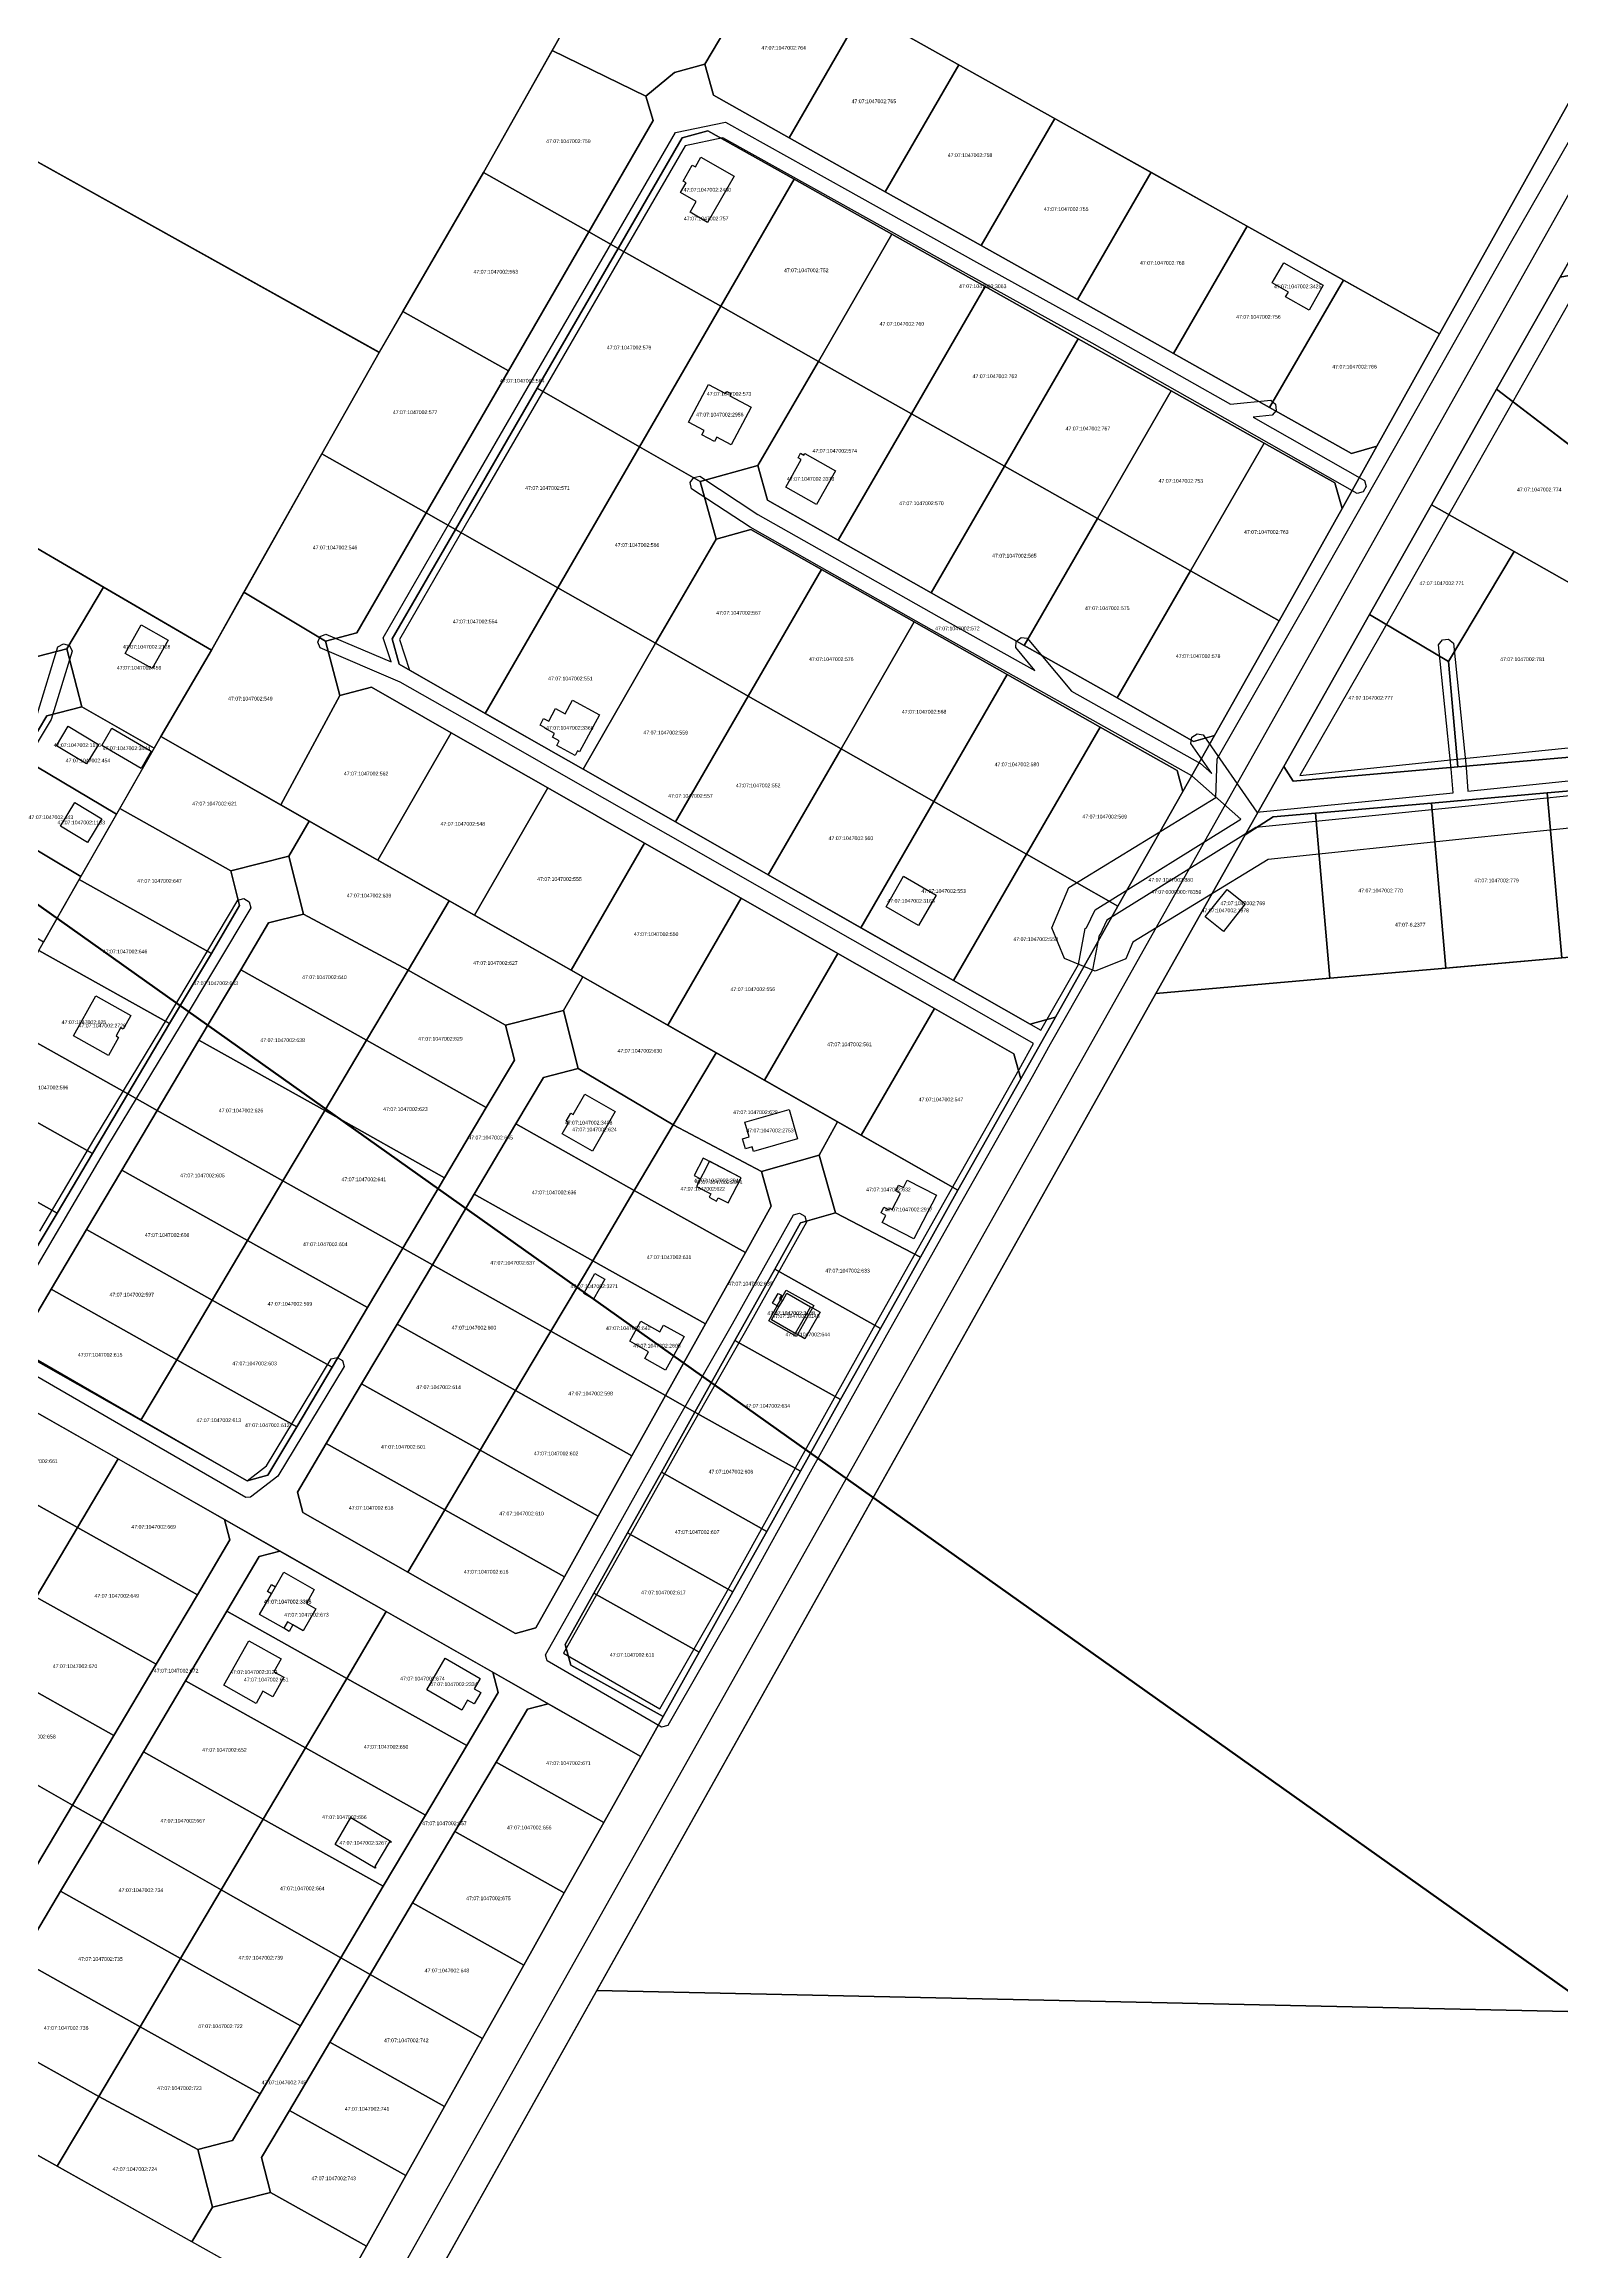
# Model space of a CAD drawing. Extents: x 896 to 2274771, y 652 to 548028.
# Drawn here: x 2231879 to 2232284, y 433021 to 433611 of the extents above; entities that cross this region are included whole.
import ezdxf
from ezdxf.enums import TextEntityAlignment as Align

# ---------------------------------------------------------------- set-up
doc = ezdxf.new("R2010")
doc.units = 0
doc.header["$MEASUREMENT"] = 0
for name, color, linetype in [('D', 1, 'CONTINUOUS'), ('LABELS', 254, 'CONTINUOUS'), ('P', 94, 'CONTINUOUS'), ('T', 1, 'CONTINUOUS'), ('Z', 30, 'CONTINUOUS')]:
    doc.layers.add(name, color=color, linetype=linetype)

msp = doc.modelspace()

# ---------------------------------------------------------------- linework, layer by layer
at = {"layer": 'D', "linetype": 'Continuous'}
for points in [[(2232054.3, 433580.82), (2232063.17, 433575.73), (2232056.1, 433563.4), (2232051.41, 433566.09), (2232053.04, 433568.95), (2232048.87, 433571.34), (2232050.34, 433573.91), (2232049.54, 433574.37), (2232052.01, 433578.69), (2232052.82, 433578.23)], [(2232210.04, 433552.61), (2232220.59, 433546.65), (2232216.81, 433539.97), (2232210.57, 433543.5), (2232211.29, 433544.78), (2232206.99, 433547.21)], [(2232056.32, 433520.08), (2232060.92, 433517.65), (2232061.22, 433518.22), (2232062.33, 433517.64), (2232062.02, 433517.06), (2232067.73, 433514.05), (2232062.4, 433503.97), (2232058.56, 433506), (2232057.97, 433504.88), (2232054.59, 433506.67), (2232055.18, 433507.78), (2232050.99, 433510)], [(2232085.19, 433488.02), (2232076.98, 433492.64), (2232081.14, 433500.03), (2232080.29, 433500.51), (2232080.95, 433501.69), (2232081.81, 433501.21), (2232082.05, 433501.64), (2232090.26, 433497.02)], [(2231904.77, 433455.85), (2231911.96, 433451.77), (2231907.64, 433444.16), (2231900.45, 433448.24)], [(2232019.99, 433435.72), (2232027.23, 433431.79), (2232021.87, 433421.93), (2232021.35, 433422.22), (2232020.69, 433421), (2232015.8, 433423.66), (2232016.46, 433424.87), (2232014.64, 433425.86), (2232015.17, 433426.83), (2232012.62, 433428.22), (2232012.69, 433428.34), (2232011.31, 433429.09), (2232012.27, 433430.86), (2232013.65, 433430.11), (2232015.48, 433433.49), (2232018.03, 433432.1)], [(2231885.2, 433428.78), (2231893.3, 433423.94), (2231890.15, 433418.7), (2231882.06, 433423.54)], [(2231896.91, 433428.25), (2231907.38, 433422.16), (2231904.69, 433417.53), (2231894.21, 433423.62)], [(2231887.02, 433408.4), (2231894.2, 433404.08), (2231890.39, 433397.74), (2231883.2, 433402.06)], [(2232112.46, 433375.55), (2232103.79, 433380.54), (2232108.47, 433388.68), (2232117.15, 433383.69)], [(2232189.1, 433377.83), (2232194.91, 433385.18), (2232199.79, 433381.32), (2232193.98, 433373.97)], [(2231892.63, 433356.75), (2231901.98, 433351.5), (2231899.93, 433347.84), (2231899.23, 433348.23), (2231898.01, 433346.05), (2231898.71, 433345.66), (2231896.01, 433340.85), (2231886.66, 433346.1)], [(2232023.31, 433330.49), (2232031.39, 433325.88), (2232025.32, 433315.25), (2232017.25, 433319.86), (2232018.96, 433322.85), (2232018.29, 433323.23), (2232019.53, 433325.41), (2232020.2, 433325.02)], [(2232066.07, 433323.04), (2232077.87, 433326.43), (2232080.14, 433318.52), (2232068.35, 433315.13), (2232067.98, 433316.4), (2232066.18, 433315.89), (2232065.41, 433318.59), (2232067.21, 433319.1)], [(2232061.62, 433301.44), (2232065.1, 433308.12), (2232054.93, 433313.42), (2232052.5, 433308.76), (2232054.19, 433307.89), (2232053.13, 433305.86), (2232056.96, 433303.86), (2232056.49, 433302.96), (2232058.49, 433301.92), (2232058.96, 433302.83)], [(2232053.13, 433305.86), (2232056.96, 433303.86), (2232056.49, 433302.96), (2232058.49, 433301.92), (2232058.96, 433302.83), (2232061.62, 433301.44), (2232065.1, 433308.12), (2232056.61, 433312.54)], [(2232109.46, 433307.54), (2232117.24, 433303.53), (2232111.2, 433291.81), (2232102.76, 433296.16), (2232103.75, 433298.09), (2232102.44, 433298.77), (2232103.22, 433300.29), (2232104.53, 433299.61), (2232104.74, 433300.01), (2232105.41, 433299.67), (2232107.62, 433303.97), (2232106.36, 433304.62), (2232107.15, 433306.16), (2232108.42, 433305.51)], [(2232025.99, 433282.56), (2232028.63, 433281.05), (2232025.62, 433275.76), (2232022.98, 433277.26)], [(2232077.07, 433278.15), (2232084.47, 433273.98), (2232084.14, 433273.4), (2232080.1, 433266.24), (2232079.84, 433265.78), (2232072.44, 433269.95), (2232074.68, 433273.92), (2232075.67, 433275.66)], [(2232077.29, 433277.34), (2232083.61, 433273.7), (2232084.14, 433273.4), (2232086.22, 433272.21), (2232082.12, 433265.08), (2232080.1, 433266.24), (2232079.52, 433266.58), (2232073.2, 433270.21), (2232075.17, 433273.64), (2232074.68, 433273.92), (2232073.44, 433274.64), (2232074.93, 433277.24), (2232075.8, 433276.74), (2232075.3, 433275.87), (2232075.67, 433275.66), (2232076.17, 433275.38)], [(2232077.29, 433277.34), (2232083.61, 433273.7), (2232079.52, 433266.58), (2232073.2, 433270.21), (2232075.17, 433273.64), (2232076.17, 433275.38)], [(2232035.28, 433264.51), (2232038.26, 433269.81), (2232043.32, 433266.96), (2232044.35, 433268.79), (2232049.85, 433265.7), (2232044.82, 433256.76), (2232039.31, 433259.83), (2232040.34, 433261.66)], [(2231942.81, 433202.79), (2231950.99, 433198.16), (2231948.87, 433194.41), (2231951.4, 433192.98), (2231948.06, 433187.09), (2231945.26, 433188.68), (2231944.29, 433186.97), (2231942.83, 433187.8), (2231936.38, 433191.46), (2231939.52, 433196.99), (2231938.47, 433197.58), (2231939.54, 433199.47), (2231940.59, 433198.88)], [(2231942.81, 433202.79), (2231950.99, 433198.16), (2231948.87, 433194.41), (2231951.4, 433192.98), (2231948.06, 433187.09), (2231945.26, 433188.68), (2231943.79, 433189.5), (2231942.83, 433187.8), (2231936.38, 433191.46), (2231939.52, 433196.99), (2231940.59, 433198.88)], [(2231933.51, 433184.47), (2231942.15, 433179.59), (2231940.21, 433176.18), (2231942.82, 433174.7), (2231939.87, 433169.48), (2231937.26, 433170.95), (2231935.44, 433167.73), (2231926.83, 433172.56)], [(2231986, 433179.8), (2231995.32, 433174.36), (2231993.74, 433171.64), (2231995.48, 433170.63), (2231993.71, 433167.6), (2231991.97, 433168.61), (2231990.39, 433165.89), (2231981.06, 433171.34)], [(2231960.8, 433137.2), (2231971.52, 433130.86), (2231971.36, 433130.59), (2231971.09, 433130.75), (2231967.17, 433124.14), (2231967.44, 433123.98), (2231967.28, 433123.71), (2231956.56, 433130.06)]]:
    msp.add_lwpolyline(points, close=True, dxfattribs=at)
at = {"layer": 'P', "linetype": 'Continuous'}
for points in [[(2231753.52, 433648.45), (2231801.67, 433733.16), (2231807.09, 433730.13), (2232016.78, 433613.21), (2231996.23, 433576.7), (2231968.29, 433528.67), (2231759.64, 433645.04)], [(2232040.56, 433651.77), (2232251.69, 433533.62), (2232294.58, 433610.34), (2232085.54, 433728.41), (2232070.68, 433703.11)], [(2231709.53, 433573.94), (2231753.51, 433648.45), (2231968.31, 433528.66), (2231953.02, 433501.58), (2231923.48, 433449.1)], [(2232040.56, 433651.77), (2232072.21, 433634.06), (2232055.32, 433605.66), (2232047.21, 433603.39), (2232039.56, 433597.1), (2232014.58, 433609.29), (2232016.79, 433613.21), (2232019.16, 433617.06)], [(2232072.21, 433634.06), (2232097.51, 433619.89), (2232077.88, 433586), (2232057.64, 433597.34), (2232055.32, 433605.66)], [(2232097.51, 433619.89), (2232123.2, 433605.52), (2232103.56, 433571.58), (2232077.88, 433586)], [(2232014.58, 433609.29), (2232039.56, 433597.1), (2232041.55, 433590.58), (2232024.33, 433560.85), (2231996.22, 433576.7)], [(2232055.32, 433605.66), (2232057.64, 433597.34), (2232077.88, 433586), (2232103.56, 433571.58), (2232129.24, 433557.17), (2232154.91, 433542.75), (2232180.58, 433528.34), (2232206.27, 433513.91), (2232228.12, 433501.67), (2232234.91, 433503.59), (2232225.65, 433486.98), (2232223.72, 433493.8), (2232204.84, 433504.4), (2232179.99, 433518.34), (2232155.13, 433532.31), (2232130.26, 433546.26), (2232105.31, 433560.27), (2232079.26, 433574.9), (2232056.15, 433587.87), (2232049.28, 433585.98), (2232032.18, 433556.43), (2232024.33, 433560.85), (2232041.55, 433590.58), (2232039.56, 433597.1), (2232047.21, 433603.39)], [(2232123.2, 433605.52), (2232148.89, 433591.14), (2232129.24, 433557.17), (2232103.56, 433571.58)], [(2232049.28, 433585.98), (2232056.15, 433587.87), (2232079.26, 433574.9), (2232059.63, 433540.98), (2232032.18, 433556.43)], [(2232148.89, 433591.14), (2232174.6, 433576.76), (2232154.91, 433542.75), (2232129.24, 433557.17)], [(2231996.22, 433576.7), (2232024.33, 433560.85), (2232002.85, 433523.72), (2231974.65, 433539.59)], [(2232174.6, 433576.76), (2232200.28, 433562.38), (2232180.58, 433528.34), (2232154.91, 433542.75)], [(2232079.26, 433574.9), (2232105.31, 433560.27), (2232085.77, 433526.26), (2232059.63, 433540.98)], [(2232024.33, 433560.85), (2232032.18, 433556.43), (2232010.58, 433519.11), (2231988.7, 433481.31), (2231980.87, 433485.76), (2232002.85, 433523.72)], [(2232105.31, 433560.27), (2232130.26, 433546.26), (2232110.62, 433512.27), (2232085.77, 433526.26)], [(2232200.28, 433562.38), (2232225.99, 433547.99), (2232206.27, 433513.91), (2232180.58, 433528.34)], [(2232032.18, 433556.43), (2232059.64, 433540.98), (2232037.91, 433503.45), (2232010.58, 433519.11)], [(2232130.26, 433546.26), (2232155.13, 433532.31), (2232135.46, 433498.29), (2232110.62, 433512.27)], [(2232225.99, 433547.99), (2232251.69, 433533.62), (2232234.91, 433503.59), (2232228.12, 433501.67), (2232206.27, 433513.91)], [(2232283.89, 433548.76), (2232290.18, 433549.88), (2232315.43, 433528.48), (2232291.4, 433500.09), (2232266.93, 433518.8)], [(2232059.64, 433540.98), (2232085.77, 433526.26), (2232069.54, 433498.45), (2232054.13, 433494.16), (2232037.91, 433503.45)], [(2231974.65, 433539.59), (2232002.85, 433523.72), (2231980.87, 433485.76), (2231953.02, 433501.58), (2231968.31, 433528.66)], [(2232155.13, 433532.31), (2232179.99, 433518.34), (2232160.3, 433484.29), (2232135.46, 433498.29)], [(2232085.77, 433526.26), (2232110.62, 433512.27), (2232091.02, 433478.46), (2232072.13, 433489.15), (2232069.54, 433498.45)], [(2232010.58, 433519.11), (2232037.91, 433503.45), (2232016.09, 433465.75), (2231988.7, 433481.31)], [(2232179.99, 433518.34), (2232204.84, 433504.4), (2232185.14, 433470.3), (2232160.3, 433484.29)], [(2232249.5, 433487.94), (2232266.93, 433518.8), (2232307.17, 433488.04), (2232289.74, 433465.24), (2232271.64, 433475.45)], [(2232110.62, 433512.27), (2232135.46, 433498.29), (2232115.83, 433464.42), (2232091.02, 433478.46)], [(2231953.02, 433501.58), (2231980.87, 433485.76), (2231962.32, 433453.7), (2231953.97, 433451.47), (2231932.19, 433464.56)], [(2232037.91, 433503.45), (2232054.13, 433494.16), (2232058.41, 433478.75), (2232042.17, 433450.93), (2232016.09, 433465.75)], [(2232204.84, 433504.4), (2232223.72, 433493.8), (2232225.65, 433486.98), (2232208.87, 433456.94), (2232185.14, 433470.3)], [(2232054.13, 433494.16), (2232069.54, 433498.45), (2232072.13, 433489.15), (2232091.02, 433478.46), (2232115.83, 433464.42), (2232140.66, 433450.39), (2232165.5, 433436.34), (2232185.98, 433424.74), (2232191.54, 433426.28), (2232183.1, 433411.38), (2232181.56, 433416.91), (2232160.97, 433428.56), (2232136.15, 433442.59), (2232111.33, 433456.64), (2232086.52, 433470.67), (2232067.68, 433481.32), (2232058.41, 433478.75)], [(2232135.46, 433498.29), (2232160.3, 433484.29), (2232140.66, 433450.39), (2232115.83, 433464.42)], [(2232232.98, 433458.63), (2232249.5, 433487.94), (2232271.64, 433475.45), (2232254.09, 433446.03)], [(2231860.65, 433485.76), (2231894.68, 433465.9), (2231884.9, 433449.44), (2231869.4, 433445.47), (2231845.25, 433459.8)], [(2231953.97, 433451.47), (2231962.32, 433453.7), (2231980.87, 433485.76), (2231988.7, 433481.31), (2231971.83, 433452.16), (2231973.66, 433445.35), (2231996.68, 433432.22), (2232022.83, 433417.29), (2232047.49, 433403.22), (2232072.26, 433389.09), (2232097.02, 433374.95), (2232121.78, 433360.83), (2232142.25, 433349.2), (2232149.06, 433351.09), (2232139.76, 433334.58), (2232137.92, 433341.24), (2232116.73, 433353.35), (2232090.9, 433368.09), (2232065.07, 433382.83), (2232039.24, 433397.56), (2232013.43, 433412.3), (2231987.6, 433427.04), (2231966.24, 433439.22), (2231957.84, 433436.98)], [(2231988.7, 433481.31), (2232016.09, 433465.75), (2231996.68, 433432.22), (2231973.66, 433445.35), (2231971.83, 433452.16)], [(2232058.41, 433478.75), (2232067.68, 433481.32), (2232086.52, 433470.67), (2232066.96, 433436.84), (2232042.17, 433450.93)], [(2232160.3, 433484.29), (2232185.14, 433470.3), (2232165.5, 433436.34), (2232140.66, 433450.39)], [(2232254.09, 433446.03), (2232271.64, 433475.45), (2232289.74, 433465.24), (2232293.59, 433421.16), (2232256.55, 433417.93)], [(2232086.52, 433470.67), (2232111.33, 433456.64), (2232091.75, 433422.75), (2232066.96, 433436.84)], [(2232185.14, 433470.3), (2232208.87, 433456.94), (2232191.54, 433426.28), (2232185.98, 433424.74), (2232165.5, 433436.34)], [(2231894.68, 433465.9), (2231923.48, 433449.1), (2231909.97, 433426.02), (2231908.18, 433422.9), (2231888.86, 433433.93), (2231884.9, 433449.44)], [(2231932.19, 433464.56), (2231953.97, 433451.47), (2231957.84, 433436.98), (2231942.08, 433407.74), (2231909.97, 433426.02), (2231923.48, 433449.1)], [(2232016.09, 433465.75), (2232042.17, 433450.93), (2232022.83, 433417.29), (2231996.68, 433432.22)], [(2232210.04, 433418), (2232232.98, 433458.63), (2232254.09, 433446.03), (2232256.55, 433417.93), (2232212.56, 433414.08)], [(2232111.33, 433456.64), (2232136.15, 433442.59), (2232116.53, 433408.68), (2232091.75, 433422.75)], [(2231869.4, 433445.47), (2231884.9, 433449.44), (2231888.86, 433433.93), (2231879.52, 433431.54), (2231872.85, 433420.31), (2231863.06, 433403.82), (2231852.84, 433386.57), (2231845.11, 433391.19), (2231855.29, 433408.44), (2231865.33, 433425.28), (2231871.78, 433436.14)], [(2232042.17, 433450.93), (2232066.96, 433436.84), (2232047.49, 433403.22), (2232022.83, 433417.29)], [(2232136.15, 433442.59), (2232160.97, 433428.56), (2232141.31, 433394.59), (2232116.53, 433408.68)], [(2231957.84, 433436.98), (2231966.24, 433439.22), (2231987.6, 433427.04), (2231967.93, 433393.04), (2231942.08, 433407.74)], [(2232066.96, 433436.84), (2232091.75, 433422.75), (2232072.26, 433389.09), (2232047.49, 433403.22)], [(2232199.76, 433399.78), (2232210.04, 433418), (2232212.56, 433414.08), (2232256.55, 433417.93), (2232293.59, 433421.16), (2232323.52, 433423.79), (2232358.58, 433426.87), (2232369.05, 433432.28), (2232373.39, 433437.4), (2232378.19, 433433.72), (2232380.55, 433431.92), (2232375.92, 433426.46), (2232368.5, 433420.54), (2232359.37, 433417.89), (2232342.41, 433416.41), (2232311.45, 433413.7), (2232280.47, 433410.98), (2232249.5, 433408.27), (2232218.52, 433405.56), (2232207.19, 433404.56)], [(2231888.86, 433433.93), (2231908.18, 433422.9), (2231898.16, 433405.3), (2231872.85, 433420.31), (2231879.52, 433431.54)], [(2232160.97, 433428.56), (2232181.56, 433416.91), (2232183.1, 433411.38), (2232165.75, 433380.7), (2232141.31, 433394.59)], [(2231909.97, 433426.02), (2231949.66, 433403.43), (2231944.2, 433394.11), (2231928.68, 433390.19), (2231899.01, 433406.81)], [(2231987.6, 433427.04), (2232013.43, 433412.3), (2231993.77, 433378.33), (2231967.93, 433393.04)], [(2232091.75, 433422.75), (2232116.53, 433408.68), (2232097.02, 433374.95), (2232072.26, 433389.09)], [(2231872.85, 433420.31), (2231898.16, 433405.3), (2231888.64, 433388.65), (2231863.06, 433403.82)], [(2232013.43, 433412.3), (2232039.24, 433397.56), (2232019.61, 433363.62), (2231993.77, 433378.33)], [(2232249.5, 433408.27), (2232280.47, 433410.98), (2232284.33, 433366.89), (2232255.24, 433364.34), (2232253.36, 433364.18)], [(2232280.47, 433410.98), (2232311.45, 433413.7), (2232315.31, 433369.61), (2232284.33, 433366.89)], [(2231899.01, 433406.81), (2231928.68, 433390.19), (2231931.04, 433380.86), (2231923.48, 433368.09), (2231888.19, 433387.86)], [(2232116.53, 433408.68), (2232141.31, 433394.59), (2232121.78, 433360.83), (2232097.02, 433374.95)], [(2232175.84, 433357.39), (2232199.76, 433399.78), (2232207.19, 433404.56), (2232218.52, 433405.56), (2232222.4, 433361.47)], [(2232218.52, 433405.56), (2232249.5, 433408.27), (2232253.36, 433364.18), (2232222.4, 433361.47)], [(2231863.06, 433403.82), (2231888.64, 433388.65), (2231878.64, 433371.13), (2231852.84, 433386.57)], [(2231949.66, 433403.43), (2231987.03, 433382.16), (2231976.05, 433363.64), (2231948.12, 433378.59), (2231944.2, 433394.11)], [(2231928.68, 433390.19), (2231944.19, 433394.11), (2231948.12, 433378.59), (2231938.76, 433376.23), (2231931.32, 433363.69), (2231920.18, 433344.9), (2231909.04, 433326.14), (2231901.19, 433330.54), (2231912.28, 433349.34), (2231923.48, 433368.09), (2231931.04, 433380.86)], [(2232039.24, 433397.56), (2232065.07, 433382.83), (2232045.46, 433348.92), (2232019.61, 433363.62)], [(2232141.31, 433394.59), (2232165.75, 433380.7), (2232149.06, 433351.09), (2232142.25, 433349.2), (2232121.78, 433360.83)], [(2231888.19, 433387.86), (2231923.48, 433368.09), (2231912.28, 433349.34), (2231877.37, 433368.9), (2231878.64, 433371.13)], [(2231987.03, 433382.16), (2232022.72, 433361.86), (2232017.57, 433352.84), (2232002.07, 433348.89), (2231976.05, 433363.64)], [(2232026.48, 433091.05), (2232175.84, 433357.39), (2232222.4, 433361.47), (2232253.36, 433364.18), (2232284.33, 433366.89), (2232315.31, 433369.61), (2232346.3, 433372.32), (2232389.9, 433376.14), (2232391.19, 433376.25), (2232446.95, 433381.14), (2232469.03, 433376.68), (2232568.26, 433356.66), (2232666.76, 433171.06), (2232726.92, 433193.25), (2232742.97, 433156.61), (2232733.55, 433153.24), (2232724.27, 433181.35), (2232668.9, 433158.33), (2232673.21, 433077.08)], [(2232065.07, 433382.83), (2232090.9, 433368.09), (2232071.3, 433334.22), (2232045.46, 433348.92)], [(2231938.76, 433376.23), (2231948.12, 433378.59), (2231976.05, 433363.64), (2231964.92, 433344.88), (2231931.32, 433363.69)], [(2231877.37, 433368.9), (2231912.28, 433349.34), (2231901.19, 433330.54), (2231866.61, 433349.93)], [(2231931.32, 433363.69), (2231964.92, 433344.88), (2231953.77, 433326.11), (2231920.17, 433344.91)], [(2231976.05, 433363.64), (2232002.07, 433348.89), (2232004.46, 433339.55), (2231996.94, 433326.93), (2231964.91, 433344.87)], [(2232090.9, 433368.09), (2232116.73, 433353.35), (2232097.15, 433319.5), (2232071.3, 433334.22)], [(2232022.72, 433361.86), (2232058.37, 433341.57), (2232046.93, 433322.27), (2232021.53, 433337.34), (2232017.57, 433352.84)], [(2232002.07, 433348.89), (2232017.57, 433352.84), (2232021.53, 433337.34), (2232012.2, 433334.95), (2232004.82, 433322.52), (2231993.68, 433303.73), (2231982.57, 433284.92), (2231974.67, 433289.34), (2231985.83, 433308.14), (2231996.94, 433326.93), (2232004.46, 433339.55)], [(2232116.73, 433353.35), (2232137.92, 433341.24), (2232139.76, 433334.58), (2232122.99, 433304.8), (2232097.15, 433319.5)], [(2231866.61, 433349.93), (2231901.19, 433330.54), (2231891.74, 433314.61), (2231857.45, 433333.83)], [(2231920.18, 433344.9), (2231953.77, 433326.11), (2231942.62, 433307.31), (2231909.04, 433326.14)], [(2231964.91, 433344.87), (2231996.94, 433326.93), (2231985.83, 433308.14), (2231953.77, 433326.11)], [(2232058.37, 433341.57), (2232090.85, 433323.09), (2232085.87, 433314.15), (2232070.47, 433309.78), (2232046.93, 433322.27)], [(2231857.45, 433333.83), (2231891.74, 433314.61), (2231882.25, 433298.71), (2231848.28, 433317.75)], [(2232012.2, 433334.95), (2232021.53, 433337.34), (2232046.93, 433322.27), (2232036.49, 433304.77), (2232004.82, 433322.52)], [(2231909.04, 433326.14), (2231942.62, 433307.31), (2231933.18, 433291.41), (2231899.6, 433310.22)], [(2231953.77, 433326.11), (2231985.83, 433308.14), (2231974.67, 433289.34), (2231942.62, 433307.31)], [(2232004.82, 433322.52), (2232036.49, 433304.77), (2232025.4, 433285.97), (2231993.68, 433303.73)], [(2232046.93, 433322.27), (2232070.47, 433309.78), (2232073.1, 433300.52), (2232066.19, 433288.14), (2232036.49, 433304.77)], [(2232090.85, 433323.09), (2232122.99, 433304.8), (2232112.97, 433286.94), (2232090.23, 433298.75), (2232085.87, 433314.15)], [(2231848.28, 433317.75), (2231882.25, 433298.71), (2231872.76, 433282.82), (2231839.12, 433301.66)], [(2231899.6, 433310.22), (2231933.18, 433291.41), (2231923.73, 433275.48), (2231890.15, 433294.3)], [(2232070.47, 433309.78), (2232085.87, 433314.15), (2232090.23, 433298.75), (2232080.96, 433296.13), (2232074.02, 433283.7), (2232063.38, 433264.64), (2232052.72, 433245.57), (2232044.88, 433249.97), (2232055.55, 433269.09), (2232066.19, 433288.14), (2232073.1, 433300.52)], [(2231942.62, 433307.31), (2231974.67, 433289.34), (2231965.24, 433273.45), (2231933.18, 433291.41)], [(2232036.49, 433304.77), (2232066.19, 433288.14), (2232055.55, 433269.09), (2232025.4, 433285.97)], [(2231993.68, 433303.73), (2232025.4, 433285.97), (2232014.23, 433267.15), (2231982.57, 433284.92)], [(2232080.96, 433296.13), (2232090.23, 433298.75), (2232112.97, 433286.94), (2232102.31, 433267.91), (2232074.02, 433283.7)], [(2231890.15, 433294.3), (2231923.73, 433275.48), (2231914.28, 433259.55), (2231880.7, 433278.37)], [(2231933.18, 433291.41), (2231965.24, 433273.45), (2231955.79, 433257.52), (2231923.73, 433275.48)], [(2231982.57, 433284.92), (2232014.23, 433267.15), (2232004.8, 433251.28), (2231973.1, 433269.04)], [(2232025.4, 433285.97), (2232055.55, 433269.09), (2232044.88, 433249.97), (2232014.23, 433267.15)], [(2232074.02, 433283.7), (2232102.31, 433267.91), (2232091.63, 433248.87), (2232063.38, 433264.64)], [(2231880.7, 433278.37), (2231914.28, 433259.55), (2231904.67, 433243.35), (2231874.7, 433260.41), (2231873.26, 433265.83)], [(2231923.73, 433275.48), (2231955.79, 433257.52), (2231946.3, 433241.61), (2231914.28, 433259.55)], [(2231973.1, 433269.04), (2232004.8, 433251.28), (2231995.36, 433235.35), (2231963.64, 433253.1)], [(2232014.23, 433267.15), (2232044.88, 433249.97), (2232035.89, 433233.86), (2232004.8, 433251.28)], [(2232063.38, 433264.64), (2232091.63, 433248.87), (2232080.91, 433229.76), (2232052.72, 433245.57)], [(2231914.28, 433259.55), (2231946.3, 433241.61), (2231938.58, 433228.66), (2231933.04, 433227.2), (2231904.67, 433243.35)], [(2231963.64, 433253.1), (2231995.36, 433235.35), (2231985.91, 433219.42), (2231954.2, 433237.18)], [(2232004.8, 433251.28), (2232035.89, 433233.86), (2232026.86, 433217.71), (2231995.36, 433235.35)], [(2231863.38, 433248.74), (2231868.48, 433250.14), (2231898.54, 433233.03), (2231887.69, 433214.72), (2231854.43, 433233.35)], [(2232052.72, 433245.57), (2232080.91, 433229.76), (2232071.91, 433213.69), (2232043.74, 433229.47)], [(2231954.2, 433237.18), (2231985.91, 433219.42), (2231976.02, 433202.75), (2231947.91, 433218.74), (2231946.47, 433224.17)], [(2231995.36, 433235.35), (2232026.86, 433217.71), (2232017.83, 433201.54), (2231985.91, 433219.42)], [(2231854.43, 433233.35), (2231887.69, 433214.72), (2231876.66, 433196.13), (2231843.57, 433214.67)], [(2231898.54, 433233.03), (2231927, 433216.84), (2231928.44, 433211.42), (2231919.75, 433196.76), (2231887.69, 433214.72)], [(2232043.74, 433229.47), (2232071.91, 433213.69), (2232062.86, 433197.54), (2232034.71, 433213.3)], [(2231927, 433216.84), (2231941.77, 433208.42), (2231936.26, 433206.96), (2231927.59, 433192.35), (2231916.62, 433173.75), (2231905.31, 433154.78), (2231894.27, 433136.08), (2231886.39, 433140.55), (2231897.45, 433159.18), (2231908.72, 433178.18), (2231919.75, 433196.76), (2231928.44, 433211.42)], [(2231985.91, 433219.42), (2232017.83, 433201.54), (2232010.22, 433187.89), (2232004.79, 433186.38), (2231976.02, 433202.75)], [(2231887.69, 433214.72), (2231919.75, 433196.76), (2231908.72, 433178.18), (2231876.66, 433196.13)], [(2232034.71, 433213.3), (2232062.86, 433197.54), (2232053.81, 433181.38), (2232025.69, 433197.14)], [(2231936.26, 433206.96), (2231941.77, 433208.42), (2231970.23, 433192.24), (2231959.66, 433174.41), (2231927.59, 433192.35)], [(2231876.66, 433196.13), (2231908.72, 433178.18), (2231897.45, 433159.18), (2231865.39, 433177.14)], [(2231927.59, 433192.35), (2231959.66, 433174.41), (2231948.64, 433155.82), (2231916.62, 433173.75)], [(2232025.69, 433197.14), (2232053.81, 433181.38), (2232044.19, 433164.2), (2232019.58, 433177.98), (2232018.04, 433183.44)], [(2231970.23, 433192.24), (2231998.69, 433176.04), (2232000.12, 433170.63), (2231991.72, 433156.44), (2231959.66, 433174.41)], [(2231865.39, 433177.14), (2231897.45, 433159.18), (2231886.39, 433140.55), (2231854.46, 433158.73)], [(2231998.69, 433176.04), (2232013.45, 433167.64), (2232007.95, 433166.17), (2231999.58, 433152.04), (2231988.55, 433133.47), (2231977.28, 433114.47), (2231965.91, 433095.33), (2231958.09, 433099.78), (2231969.42, 433118.87), (2231980.69, 433137.86), (2231991.72, 433156.44), (2232000.12, 433170.63)], [(2231916.62, 433173.75), (2231948.64, 433155.82), (2231937.37, 433136.83), (2231905.31, 433154.78)], [(2231959.66, 433174.41), (2231991.72, 433156.44), (2231980.69, 433137.86), (2231948.64, 433155.82)], [(2232007.95, 433166.17), (2232013.45, 433167.64), (2232038.22, 433153.54), (2232028.33, 433135.91), (2231999.58, 433152.04)], [(2231854.46, 433158.73), (2231886.39, 433140.55), (2231875.35, 433121.95), (2231843.3, 433139.91)], [(2231905.31, 433154.78), (2231937.37, 433136.83), (2231926.15, 433117.94), (2231894.27, 433136.08)], [(2231948.64, 433155.82), (2231980.69, 433137.86), (2231969.42, 433118.87), (2231937.37, 433136.83)], [(2231999.58, 433152.04), (2232028.33, 433135.91), (2232017.77, 433117.08), (2231988.55, 433133.47)], [(2231886.39, 433140.55), (2231894.27, 433136.08), (2231883.21, 433117.54), (2231872.43, 433099.29), (2231864.95, 433086.76), (2231867.35, 433077.33), (2231851.83, 433073.47), (2231847.9, 433088.88), (2231857.14, 433091.24), (2231864.54, 433103.71), (2231875.35, 433121.95)], [(2231894.27, 433136.08), (2231926.15, 433117.94), (2231915.27, 433099.58), (2231883.21, 433117.54)], [(2231937.37, 433136.83), (2231969.42, 433118.87), (2231958.09, 433099.78), (2231926.15, 433117.94)], [(2231988.55, 433133.47), (2232017.77, 433117.08), (2232006.98, 433097.83), (2231977.28, 433114.47)], [(2231696.43, 433050.94), (2231701.31, 433059.54), (2231738.39, 433124.71), (2231954.28, 433003.71), (2231911.72, 432927.77)], [(2231883.21, 433117.54), (2231915.27, 433099.58), (2231904.44, 433081.34), (2231872.43, 433099.29)], [(2231926.15, 433117.94), (2231958.09, 433099.78), (2231947.32, 433081.62), (2231915.27, 433099.58)], [(2231977.28, 433114.47), (2232006.98, 433097.83), (2231995.98, 433078.23), (2231965.91, 433095.33)], [(2231872.43, 433099.29), (2231904.44, 433081.34), (2231893.41, 433062.74), (2231867.35, 433077.33), (2231864.95, 433086.76)], [(2231915.27, 433099.58), (2231947.32, 433081.62), (2231936.5, 433063.38), (2231904.44, 433081.34)], [(2231958.09, 433099.78), (2231965.91, 433095.33), (2231955.18, 433077.23), (2231944.36, 433058.98), (2231936.91, 433046.44), (2231939.31, 433037.02), (2231923.79, 433033.15), (2231919.86, 433048.56), (2231929.13, 433050.94), (2231936.5, 433063.38), (2231947.32, 433081.62)], [(2231965.91, 433095.33), (2231995.98, 433078.23), (2231985.82, 433060.07), (2231955.18, 433077.23)], [(2232026.48, 433091.05), (2232673.21, 433077.08), (2232668.29, 433067.93), (2232623.2, 433028.32), (2232610.55, 433029.78), (2232527.26, 432947.34), (2232480.34, 432900.89), (2232464.02, 432892.39), (2232451.15, 432885.67), (2232379.12, 432857.31), (2232288.5, 432821.63), (2232263.72, 432812.25), (2232184.79, 432824.94), (2232185.64, 432819.44), (2232152.6, 432825.95), (2232114.92, 432833), (2231965.15, 432794.65), (2231953.3, 432791.61), (2231953.78, 432796.13), (2231883.55, 432836.16)], [(2231904.44, 433081.34), (2231936.5, 433063.38), (2231929.13, 433050.94), (2231919.86, 433048.56), (2231893.41, 433062.74)], [(2231851.83, 433073.47), (2231867.35, 433077.33), (2231893.41, 433062.74), (2231882.27, 433044.08), (2231846.33, 433064.21)], [(2231955.18, 433077.23), (2231985.82, 433060.07), (2231975.46, 433041.58), (2231944.36, 433058.98)], [(2231893.41, 433062.74), (2231919.86, 433048.56), (2231923.79, 433033.15), (2231918.29, 433023.89), (2231882.27, 433044.08)], [(2231944.36, 433058.98), (2231975.46, 433041.58), (2231964.9, 433022.69), (2231939.31, 433037.02), (2231936.91, 433046.44)], [(2231923.79, 433033.15), (2231939.31, 433037.02), (2231964.9, 433022.69), (2231954.28, 433003.71), (2231918.29, 433023.89)]]:
    msp.add_lwpolyline(points, close=True, dxfattribs=at)
for points in [[(2231954.28, 433003.71), (2231964.9, 433022.69), (2231975.46, 433041.58), (2231985.82, 433060.07), (2231995.98, 433078.23), (2232006.98, 433097.83), (2232017.77, 433117.08), (2232028.33, 433135.91), (2232038.22, 433153.54), (2232044.19, 433164.2), (2232053.81, 433181.38), (2232062.86, 433197.54), (2232071.91, 433213.69), (2232080.91, 433229.76), (2232091.63, 433248.87), (2232102.31, 433267.91), (2232112.97, 433286.94), (2232122.99, 433304.8), (2232139.76, 433334.58), (2232149.06, 433351.09), (2232165.75, 433380.7), (2232183.1, 433411.38), (2232191.54, 433426.28), (2232208.87, 433456.94), (2232225.65, 433486.98), (2232234.91, 433503.59), (2232251.69, 433533.62), (2232294.58, 433610.34)], [(2232293.26, 433565.29), (2232283.89, 433548.76), (2232266.93, 433518.8), (2232249.5, 433487.94), (2232232.98, 433458.63), (2232210.04, 433418), (2232199.76, 433399.78), (2232175.84, 433357.39), (2231883.55, 432836.16)], [(2232290.18, 433549.88), (2232283.89, 433548.76), (2232293.26, 433565.29)], [(2231872.76, 433282.82), (2231882.25, 433298.71), (2231891.74, 433314.61), (2231901.19, 433330.54), (2231909.04, 433326.14), (2231899.6, 433310.22), (2231890.15, 433294.3), (2231880.7, 433278.37), (2231873.26, 433265.83)], [(2231874.7, 433260.41), (2231904.67, 433243.35), (2231933.04, 433227.2), (2231938.58, 433228.66), (2231946.3, 433241.61), (2231955.79, 433257.52), (2231965.24, 433273.45), (2231974.67, 433289.34), (2231982.57, 433284.92), (2231973.1, 433269.04), (2231963.64, 433253.1), (2231954.2, 433237.18), (2231946.47, 433224.17), (2231947.91, 433218.74), (2231976.02, 433202.75), (2232004.79, 433186.38), (2232010.22, 433187.89), (2232017.83, 433201.54), (2232026.86, 433217.71), (2232035.89, 433233.86), (2232044.88, 433249.97), (2232052.72, 433245.57), (2232043.74, 433229.47), (2232034.71, 433213.3), (2232025.69, 433197.14), (2232018.04, 433183.44), (2232019.58, 433177.98), (2232044.19, 433164.2), (2232038.22, 433153.54), (2231824.14, 433275.37)]]:
    msp.add_lwpolyline(points, dxfattribs=at)
at = {"layer": 'T', "linetype": 'Continuous'}
msp.add_lwpolyline([(2231875.45, 432840.77), (2232487.22, 433928.24)], dxfattribs=at)
at = {"layer": 'Z', "linetype": 'Continuous'}
for points in [[(2228883.67, 435504.94), (2245195.5, 423932.21)], [(2228883.67, 435504.94), (2245195.5, 423932.21)], [(2228883.67, 435504.94), (2245194.76, 423931.95)], [(2232294.58, 433610.34), (2232251.69, 433533.62), (2232040.56, 433651.77)], [(2232307.37, 433403.65), (2232258.55, 433398.69), (2232205.88, 433393.2), (2232169.7, 433371.06), (2232167.86, 433366.67), (2232159.66, 433363.31), (2232151.49, 433366.73), (2232148.12, 433374.93), (2232152.63, 433385.7), (2232191.88, 433409.72), (2232192.26, 433420.04), (2232217.15, 433463.46), (2232241.92, 433507.03), (2232270.66, 433557.84), (2232294.46, 433599.26)], [(2232306.55, 433412.26), (2232257.63, 433407.23), (2232202.59, 433401.74), (2232162.75, 433376.97), (2232160.88, 433372.99), (2232160.76, 433372.95), (2232158.97, 433363.72), (2232147.63, 433343.83), (2232142.81, 433335.14), (2232122.41, 433299.04), (2232103.49, 433265.34), (2232083.5, 433229.49), (2232064.49, 433195.16), (2232045.43, 433161.78), (2232043.82, 433161.35), (2232013.2, 433179.11), (2232012.77, 433180.7), (2232030.07, 433211.33), (2232046.22, 433240.16), (2232062.71, 433269.12), (2232079.03, 433298.26), (2232080.62, 433298.71), (2232082.07, 433297.9), (2232082.52, 433296.31), (2232066.19, 433267.15), (2232049.7, 433238.19), (2232033.55, 433209.37), (2232017.63, 433181.17), (2232043.37, 433166.23), (2232061, 433197.12), (2232080, 433231.43), (2232100, 433267.3), (2232118.93, 433301), (2232139.32, 433337.09), (2232143.18, 433344.05), (2232119.57, 433357.56), (2232094.88, 433371.59), (2232070.04, 433385.75), (2232045.56, 433399.73), (2232020.2, 433414.19), (2231994.48, 433428.86), (2231973.92, 433440.58), (2231952.53, 433449.69), (2231951.91, 433451.22), (2231952.55, 433452.75), (2231954.09, 433453.37), (2231971.52, 433445.95), (2231969.38, 433452.41), (2231989.19, 433486.7), (2232008.86, 433520.66), (2232030.49, 433558.01), (2232047.54, 433587.39), (2232060.85, 433590.18), (2232093.51, 433572.01), (2232127.16, 433553.18), (2232160.8, 433534.58), (2232195.82, 433514.8), (2232206.58, 433515.86), (2232207.86, 433514.8), (2232208.03, 433513.15), (2232206.97, 433511.87), (2232201.85, 433511.37), (2232231.66, 433494.44), (2232232.1, 433492.84), (2232231.28, 433491.4), (2232229.68, 433490.96), (2232194.4, 433511.01), (2232158.85, 433531.08), (2232125.22, 433549.69), (2232091.56, 433568.51), (2232060.21, 433585.96), (2232050.11, 433583.84), (2232033.95, 433556.01), (2232012.32, 433518.66), (2231992.66, 433484.69), (2231973.74, 433451.96), (2231976.47, 433443.74), (2231996.47, 433432.34), (2232022.18, 433417.67), (2232047.54, 433403.2), (2232072.02, 433389.23), (2232096.86, 433375.06), (2232121.55, 433361.03), (2232145.14, 433347.54), (2232155.17, 433365.13), (2232157.02, 433374.7), (2232157.37, 433374.94), (2232159.64, 433379.75), (2232198.59, 433403.96), (2232185.5, 433415.51), (2232151.05, 433434.88), (2232115.97, 433454.56), (2232086.01, 433471.43), (2232067.45, 433481.92), (2232051.81, 433492.24), (2232051.47, 433493.87), (2232052.39, 433495.25), (2232054.01, 433495.58), (2232069.54, 433485.33), (2232087.98, 433474.92), (2232117.93, 433458.05), (2232143.53, 433443.68), (2232138.44, 433449.79), (2232138.59, 433451.44), (2232139.86, 433452.5), (2232141.51, 433452.35), (2232153.33, 433438.19), (2232187.83, 433418.79), (2232190.86, 433416.13), (2232185.24, 433424.21), (2232185.54, 433425.84), (2232186.9, 433426.79), (2232188.53, 433426.49), (2232202.9, 433405.79), (2232255.29, 433411.02), (2232254.82, 433417.44), (2232251.43, 433450.57), (2232252.47, 433451.85), (2232254.12, 433452.02), (2232255.41, 433450.97), (2232258.8, 433417.79), (2232259.27, 433411.42), (2232306.14, 433416.24)], [(2232289.25, 433547.24), (2232260.54, 433496.47), (2232235.73, 433452.85), (2232214.39, 433415.6), (2232256.36, 433419.98), (2232305.17, 433424.93)], [(2231877.01, 433432.19), (2231882.5, 433450.03), (2231883.96, 433450.81), (2231885.55, 433450.32), (2231886.32, 433448.86), (2231880.68, 433430.54), (2231864.23, 433403.32)], [(2231877.66, 433293.87), (2231892.32, 433318.71), (2231911.74, 433350.82), (2231930.58, 433382.32), (2231932.18, 433382.72), (2231933.61, 433381.87), (2231934.01, 433380.26), (2231915.17, 433348.76), (2231895.75, 433316.66), (2231881.11, 433291.84), (2231866.24, 433266.64)], [(2231875.53, 433260.43), (2231904.68, 433243.58), (2231933.06, 433227.16), (2231938.22, 433231.16), (2231955.52, 433259.76), (2231957.13, 433260.16), (2231958.55, 433259.3), (2231958.94, 433257.69), (2231941.26, 433228.45), (2231933.96, 433222.8), (2231932.74, 433222.72), (2231902.67, 433240.12), (2231873.42, 433257.03)]]:
    msp.add_lwpolyline(points, dxfattribs=at)

# ---------------------------------------------------------------- texts
at = {"layer": 'LABELS'}
for s, p in [('47:07:1047002:764', (2232076.415, 433610.03)), ('47:07:1047002:765', (2232100.54, 433595.735)), ('47:07:1047002:759', (2232018.885, 433585.07)), ('47:07:1047002:758', (2232126.225, 433581.345)), ('47:07:1047002:2460', (2232056.02, 433572.11)), ('47:07:1047002:757', (2232055.72, 433564.425)), ('47:07:1047002:755', (2232151.92, 433566.945)), ('47:07:1047002:768', (2232177.595, 433552.55)), ('47:07:1047002:563', (2231999.49, 433550.21)), ('47:07:1047002:752', (2232082.47, 433550.58)), ('47:07:1047002:3063', (2232129.62, 433546.32)), ('47:07:1047002:3425', (2232213.79, 433546.29)), ('47:07:1047002:760', (2232108.015, 433536.27)), ('47:07:1047002:756', (2232203.285, 433538.145)), ('47:07:1047002:579', (2232035.11, 433529.94)), ('47:07:1047002:762', (2232132.875, 433522.275)), ('47:07:1047002:766', (2232228.98, 433524.83)), ('47:07:1047002:564', (2232006.525, 433521.08)), ('47:07:1047002:573', (2232061.84, 433517.57)), ('47:07:1047002:577', (2231977.935, 433512.675)), ('47:07:1047002:2956', (2232059.36, 433512.025)), ('47:07:1047002:767', (2232157.725, 433508.3)), ('47:07:1047002:574', (2232090.08, 433502.36)), ('47:07:1047002:3378', (2232083.62, 433494.855)), ('47:07:1047002:753', (2232182.57, 433494.32)), ('47:07:1047002:571', (2232013.305, 433492.43)), ('47:07:1047002:570', (2232113.24, 433488.345)), ('47:07:1047002:774', (2232278.335, 433492.02)), ('47:07:1047002:546', (2231956.53, 433476.525)), ('47:07:1047002:566', (2232037.25, 433477.19)), ('47:07:1047002:763', (2232205.395, 433480.67)), ('47:07:1047002:565', (2232138.065, 433474.34)), ('47:07:1047002:771', (2232252.31, 433466.985)), ('47:07:1047002:567', (2232064.345, 433459.08)), ('47:07:1047002:575', (2232162.9, 433460.315)), ('47:07:1047002:554', (2231993.96, 433456.765)), ('47:07:1047002:572', (2232122.835, 433454.915)), ('47:07:1047002:2128', (2231906.205, 433450.005)), ('47:07:1047002:576', (2232089.145, 433446.71)), ('47:07:1047002:578', (2232187.185, 433447.52)), ('47:07:1047002:781', (2232273.84, 433446.69)), ('47:07:1047002:459', (2231904.19, 433444.4)), ('47:07:1047002:551', (2232019.425, 433441.52)), ('47:07:1047002:549', (2231933.905, 433436.15)), ('47:07:1047002:777', (2232233.295, 433436.355)), ('47:07:1047002:3368', (2232019.27, 433428.36)), ('47:07:1047002:568', (2232113.95, 433432.66)), ('47:07:1047002:1116', (2231887.68, 433423.74)), ('47:07:1047002:3444', (2231900.795, 433422.89)), ('47:07:1047002:559', (2232044.895, 433427.075)), ('47:07:1047002:454', (2231890.515, 433419.615)), ('47:07:1047002:562', (2231964.84, 433416.13)), ('47:07:1047002:580', (2232138.75, 433418.59)), ('47:07:1047002:557', (2232051.515, 433410.17)), ('47:07:1047002:552', (2232069.62, 433412.965)), ('47:07:1047002:443', (2231880.61, 433404.48)), ('47:07:1047002:621', (2231924.335, 433408.105)), ('47:07:1047002:569', (2232162.205, 433404.63)), ('47:07:1047002:1133', (2231888.7, 433403.07)), ('47:07:1047002:548', (2231990.68, 433402.685)), ('47:07:1047002:560', (2232094.395, 433398.85)), ('47:07:1047002:647', (2231909.615, 433387.45)), ('47:07:1047002:555', (2232016.505, 433387.96)), ('47:07:1047002:880', (2232179.85, 433387.74)), ('47:07:1047002:779', (2232266.915, 433387.58)), ('47:07:1047002:639', (2231965.615, 433383.535)), ('47:07:1047002:3163', (2232110.47, 433382.115)), ('47:07:1047002:553', (2232119.165, 433384.755)), ('47:07:0000000:78359', (2232181.335, 433384.505)), ('47:07:1047002:769', (2232199.12, 433381.475)), ('47:07:1047002:770', (2232235.94, 433384.87)), ('47:07:1047002:1978', (2232194.445, 433379.575)), ('47:07-6.2377', (2232243.865, 433375.765)), ('47:07:1047002:550', (2232042.34, 433373.24)), ('47:07:1047002:558', (2232143.765, 433371.895)), ('47:07:1047002:646', (2231900.425, 433368.6)), ('47:07:1047002:627', (2231999.385, 433365.525)), ('47:07:1047002:643', (2231924.655, 433360.125)), ('47:07:1047002:640', (2231953.685, 433361.735)), ('47:07:1047002:556', (2232068.18, 433358.525)), ('47:07:1047002:625', (2231889.445, 433349.72)), ('47:07:1047002:2726', (2231894.32, 433348.8)), ('47:07:1047002:629', (2231984.685, 433345.285)), ('47:07:1047002:638', (2231942.545, 433344.9)), ('47:07:1047002:630', (2232037.97, 433342.065)), ('47:07:1047002:561', (2232094.015, 433343.795)), ('47:07:1047002:596', (2231879.32, 433332.27)), ('47:07:1047002:547', (2232118.455, 433329.075)), ('47:07:1047002:626', (2231931.405, 433326.105)), ('47:07:1047002:623', (2231975.355, 433326.505)), ('47:07:1047002:3408', (2232024.32, 433322.87)), ('47:07:1047002:628', (2232068.89, 433325.675)), ('47:07:1047002:645', (2231998.1, 433318.88)), ('47:07:1047002:624', (2232025.875, 433321.055)), ('47:07:1047002:2753', (2232072.775, 433320.78)), ('47:07:1047002:605', (2231921.11, 433308.775)), ('47:07:1047002:641', (2231964.225, 433307.725)), ('47:07:1047002:636', (2232015.085, 433304.245)), ('47:07:1047002:622', (2232054.795, 433305.205)), ('47:07:1047002:2941', (2232058.8, 433307.43)), ('47:07:1047002:2941', (2232059.115, 433306.99)), ('47:07:1047002:632', (2232104.43, 433305.015)), ('47:07:1047002:2917', (2232109.84, 433299.675)), ('47:07:1047002:608', (2231911.665, 433292.85)), ('47:07:1047002:604', (2231953.925, 433290.38)), ('47:07:1047002:631', (2232045.795, 433286.93)), ('47:07:1047002:637', (2232003.985, 433285.44)), ('47:07:1047002:633', (2232093.495, 433283.33)), ('47:07:1047002:597', (2231902.215, 433276.925)), ('47:07:1047002:599', (2231944.485, 433274.465)), ('47:07:1047002:3271', (2232025.805, 433279.16)), ('47:07:1047002:635', (2232067.555, 433279.86)), ('47:07:1047002:3148', (2232078.405, 433271.96)), ('47:07:1047002:3148', (2232078.455, 433271.965)), ('47:07:1047002:3148', (2232079.71, 433271.21)), ('47:07:1047002:600', (2231993.665, 433268.1)), ('47:07:1047002:642', (2232034.89, 433267.97)), ('47:07:1047002:2605', (2232042.565, 433263.285)), ('47:07:1047002:644', (2232082.845, 433266.285)), ('47:07:1047002:615', (2231893.77, 433260.86)), ('47:07:1047002:603', (2231935.035, 433258.545)), ('47:07:1047002:614', (2231984.22, 433252.195)), ('47:07:1047002:598', (2232024.84, 433250.505)), ('47:07:1047002:634', (2232072.175, 433247.2)), ('47:07:1047002:613', (2231925.485, 433243.375)), ('47:07:1047002:612', (2231938.43, 433242.04)), ('47:07:1047002:601', (2231974.78, 433236.26)), ('47:07:1047002:602', (2232015.625, 433234.495)), ('47:07:1047002:661', (2231876.485, 433232.43)), ('47:07:1047002:606', (2232062.325, 433229.63)), ('47:07:1047002:618', (2231966.19, 433219.965)), ('47:07:1047002:610', (2232006.385, 433218.445)), ('47:07:1047002:669', (2231908.065, 433214.895)), ('47:07:1047002:607', (2232053.31, 433213.505)), ('47:07:1047002:616', (2231996.925, 433202.9)), ('47:07:1047002:649', (2231898.205, 433196.45)), ('47:07:1047002:3385', (2231943.89, 433194.94)), ('47:07:1047002:3385', (2231943.89, 433194.88)), ('47:07:1047002:617', (2232044.275, 433197.34)), ('47:07:1047002:673', (2231948.91, 433191.415)), ('47:07:1047002:611', (2232035.925, 433180.67)), ('47:07:1047002:670', (2231887.055, 433177.655)), ('47:07:1047002:672', (2231914.08, 433176.46)), ('47:07:1047002:3123', (2231934.825, 433176.1)), ('47:07:1047002:651', (2231938.14, 433174.085)), ('47:07:1047002:674', (2231979.89, 433174.34)), ('47:07:1047002:2334', (2231988.27, 433172.845)), ('47:07:1047002:658', (2231875.955, 433158.845)), ('47:07:1047002:652', (2231926.975, 433155.29)), ('47:07:1047002:650', (2231970.18, 433156.135)), ('47:07:1047002:671', (2232018.9, 433151.775)), ('47:07:1047002:667', (2231915.82, 433136.36)), ('47:07:1047002:666', (2231959.03, 433137.345)), ('47:07:1047002:657', (2231985.77, 433135.685)), ('47:07:1047002:656', (2232008.44, 433134.56)), ('47:07:1047002:3267', (2231964.04, 433130.455)), ('47:07:1047002:734', (2231904.68, 433117.83)), ('47:07:1047002:664', (2231947.785, 433118.305)), ('47:07:1047002:675', (2231997.525, 433115.65)), ('47:07:1047002:735', (2231893.85, 433099.44)), ('47:07:1047002:739', (2231936.68, 433099.78)), ('47:07:1047002:648', (2231986.445, 433096.35)), ('47:07:1047002:736', (2231884.695, 433081.015)), ('47:07:1047002:722', (2231925.88, 433081.48)), ('47:07:1047002:742', (2231975.58, 433077.7)), ('47:07:1047002:723', (2231914.955, 433064.95)), ('47:07:1047002:745', (2231942.885, 433066.465)), ('47:07:1047002:741', (2231965.09, 433059.405)), ('47:07:1047002:724', (2231903.03, 433043.315)), ('47:07:1047002:743', (2231956.185, 433040.835))]:
    msp.add_text(s, height=1, dxfattribs=at).set_placement(p, align=Align.MIDDLE_CENTER)

doc.saveas('drawing.dxf')
